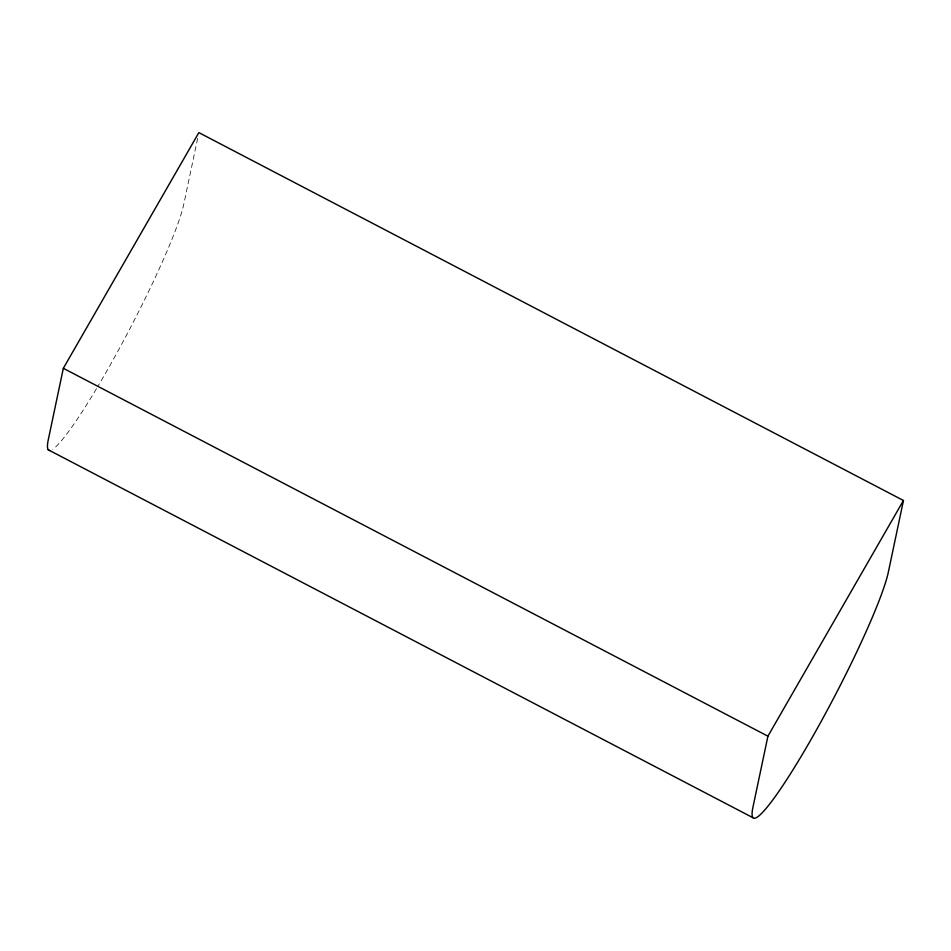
<?xml version="1.0" encoding="UTF-8"?>
<svg xmlns="http://www.w3.org/2000/svg" width="951" height="951" viewBox="0 0 951 951"><rect width="100%" height="100%" fill="white"/><g stroke="black" fill="none" stroke-linecap="round" stroke-linejoin="round"><path stroke-width="0.71" stroke-dasharray="4.75 3.57" d="M197.642 138.418L183.912 203.609A145.348 15.537 -62.4 0 1 98.036 386.07M96.503 388.65A145.348 15.537 -62.4 0 1 52.792 449.264"/><path stroke-width="1.43" d="M903.45 500.499L767.921 736.181L752.954 807.173A145.348 15.537 -62.4 0 0 809.646 741.923A145.348 15.537 -62.4 0 0 888.484 571.492L903.45 500.499L198.866 132.617L63.337 368.31L48.37 439.303A145.348 15.537 -62.4 0 0 49.725 450.501M63.337 368.31L767.921 736.181M48.263 449.787L752.847 817.658"/></g></svg>
